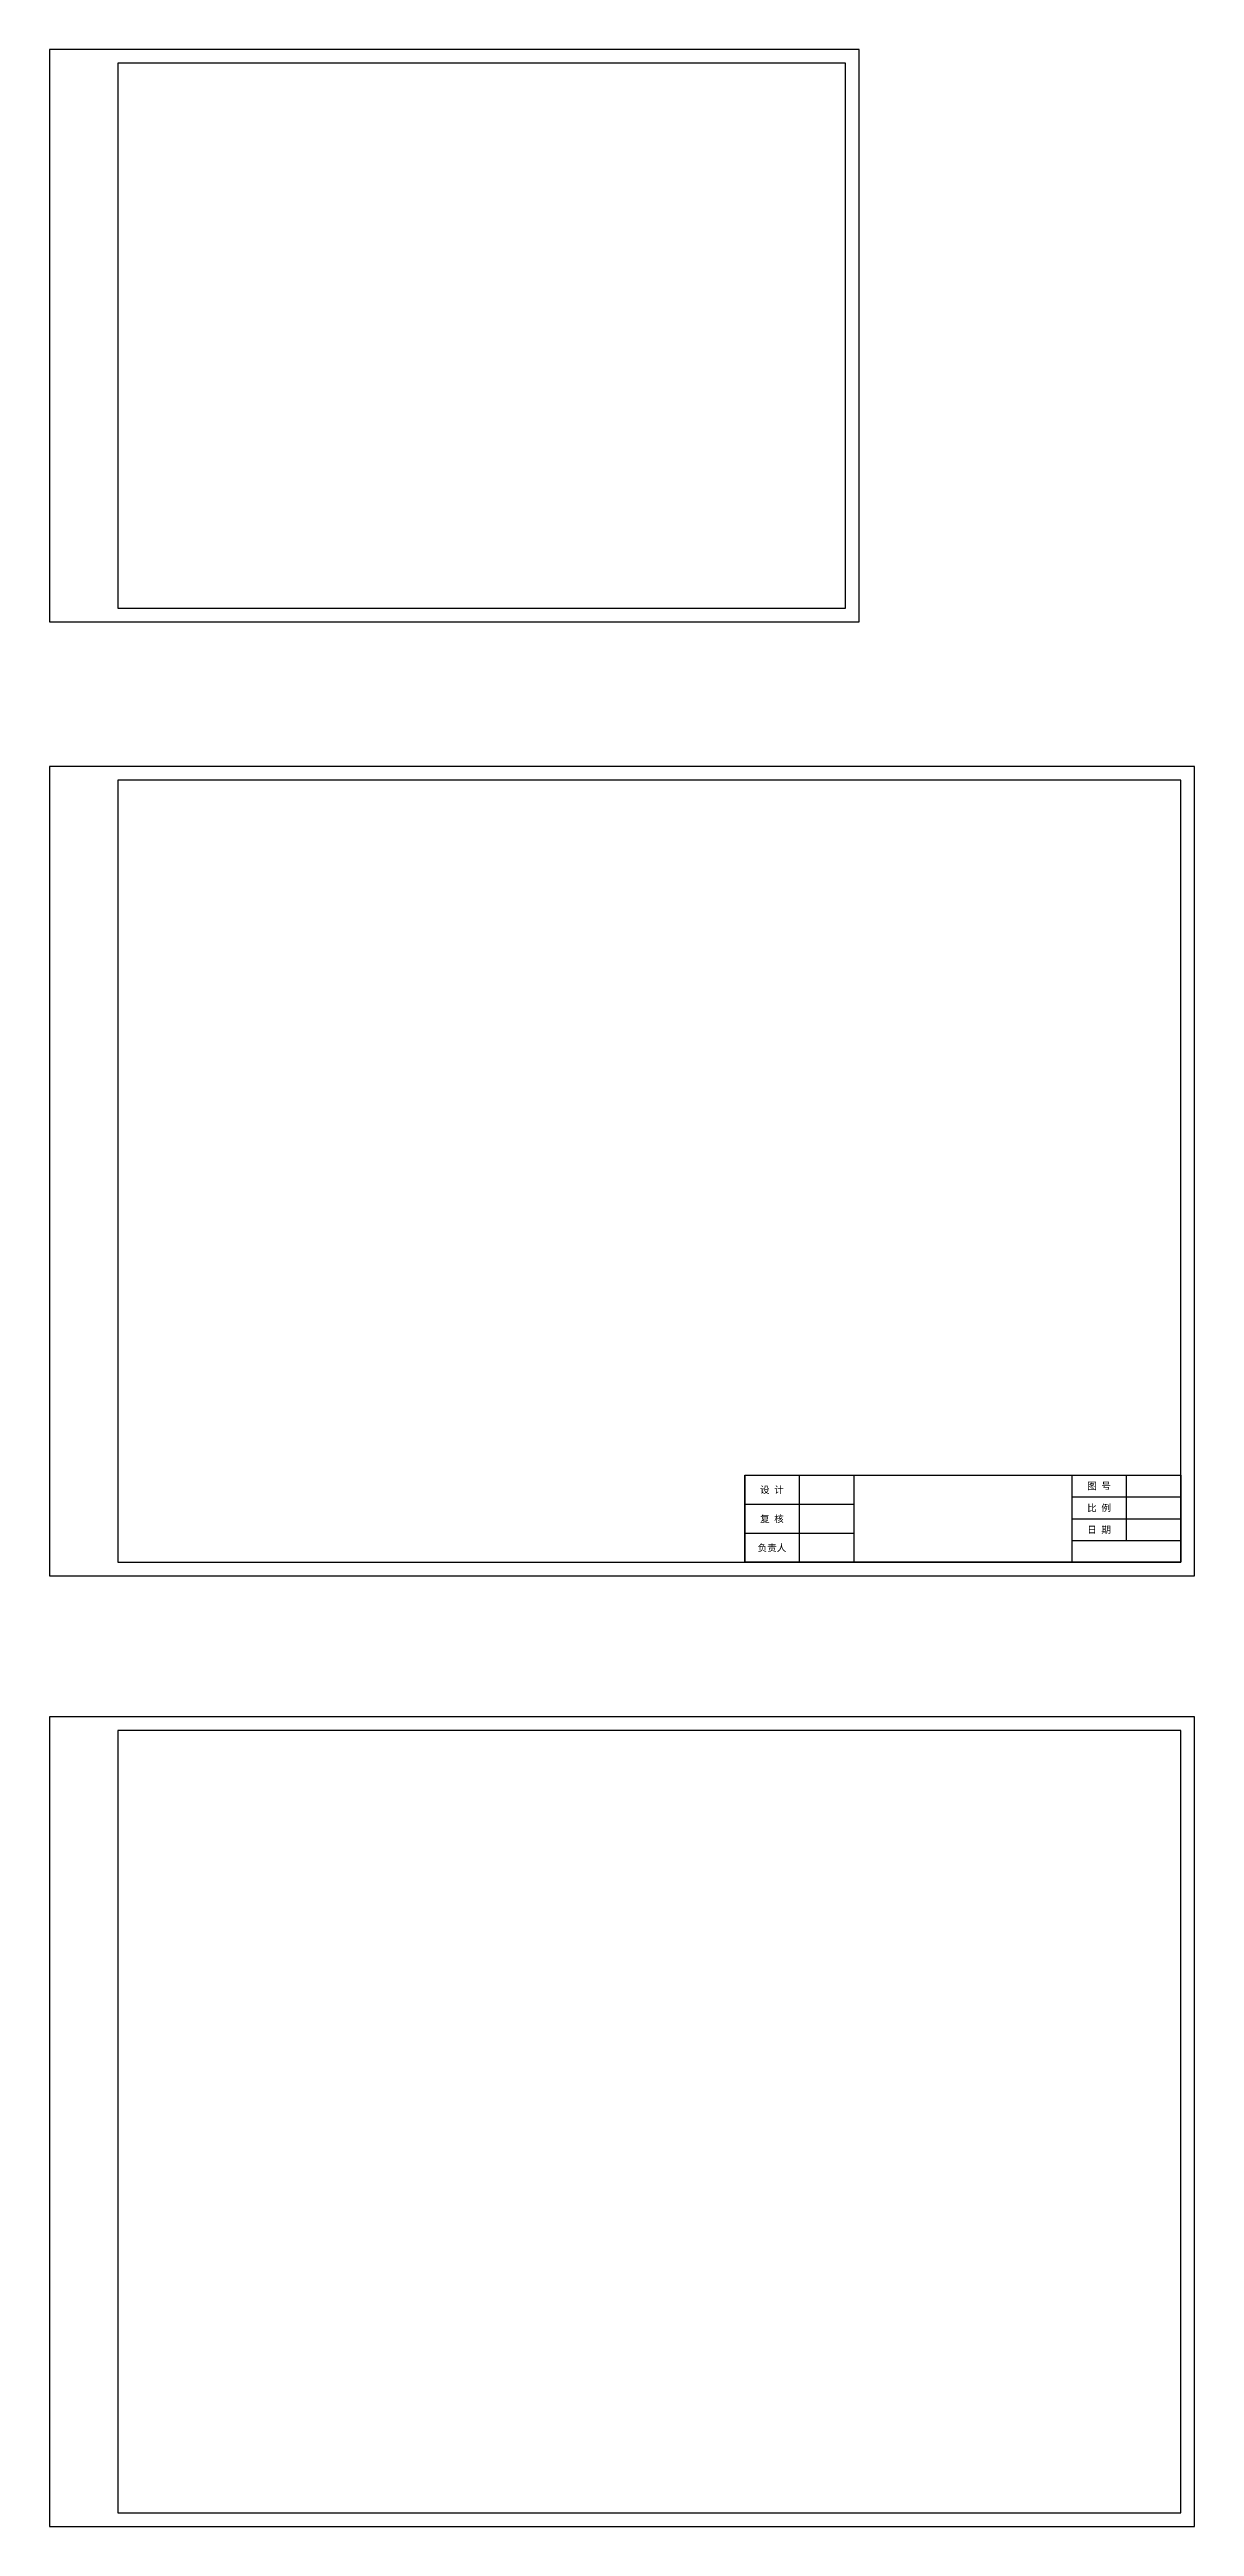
# Model space of a CAD drawing. Header units: millimetres. Extents: x 0 to 420, y 0 to 909.
import ezdxf
from ezdxf.enums import TextEntityAlignment as Align

# ---------------------------------------------------------------- set-up
doc = ezdxf.new("R2010")
doc.units = ezdxf.units.MM
doc.layers.add('0 @ 1', color=7, linetype='Continuous')
doc.styles.get("Standard").update_dxf_attribs({"font": ''})
doc.styles.get('Standard').set_extended_font_data('SimSun')

# ---------------------------------------------------------------- blocks, each defined once
blk = doc.blocks.new('标题栏—A3')
at = {"color": 0}
for p, q in [((-160, 32), (-160, 0)), ((-140, 32), (-140, 0)), ((-120, 32), (-120, 0)), ((-110, 32), (-100, 32)), ((-40, 32), (-40, 0)), ((-20, 32), (-20, 8)), ((-160, 21.33), (-120, 21.33)), ((-40, 24), (0, 24)), ((-160, 10.67), (-120, 10.67)), ((-40, 16), (0, 16)), ((-40, 8), (0, 8))]:
    blk.add_line(p, q, dxfattribs=at)
blk.add_lwpolyline([(0, 0), (-160, 0), (-160, 32), (0, 32)], close=True, dxfattribs=at)
for s, p in [('设 计', (-150, 26.67)), ('图 号', (-30, 28)), ('比 例', (-30, 20)), ('复 核', (-150, 16)), ('日 期', (-30, 12)), ('负责人', (-150, 5.33))]:
    blk.add_text(s, height=2.5, dxfattribs=at).set_placement(p, align=Align.MIDDLE)
blk = doc.blocks.new('装定框—A3—横向')
at = {"color": 0}
for points in [[(0, 0), (420, 0), (420, 297), (0, 297)], [(25, 5), (415, 5), (415, 292), (25, 292)]]:
    blk.add_lwpolyline(points, close=True, dxfattribs=at)
blk = doc.blocks.new('装定框—A4—横向')
for points in [[(0, 0), (297, 0), (297, 210), (0, 210)], [(25, 5), (292, 5), (292, 205), (25, 205)]]:
    blk.add_lwpolyline(points, close=True)
blk = doc.blocks.new('*U9')
at = {"color": 0}
for points in [[(0, 0), (420, 0), (420, 297), (0, 297)], [(25, 5), (415, 5), (415, 292), (25, 292)]]:
    blk.add_lwpolyline(points, close=True, dxfattribs=at)

msp = doc.modelspace()

# ---------------------------------------------------------------- block references
for name, p in [('装定框—A4—横向', (0, 698.72)), ('装定框—A3—横向', (0, 348.72)), ('标题栏—A3', (415, 353.72))]:
    msp.add_blockref(name, p)
at = {"layer": '0 @ 1'}
msp.add_blockref('*U9', (0, 0), dxfattribs=at)

doc.saveas('drawing.dxf')
